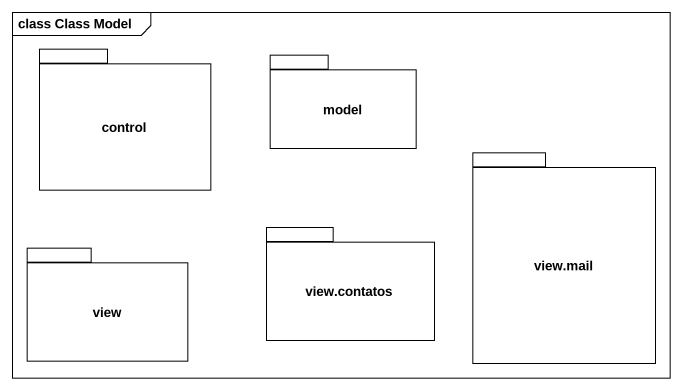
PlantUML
@startuml
mainframe class Class Model
package "control" as control_ {
}
package model {
}
package "view.mail" as view_mail {
}
package view {
}
package "view.contatos" as view_contatos {
}
@enduml
